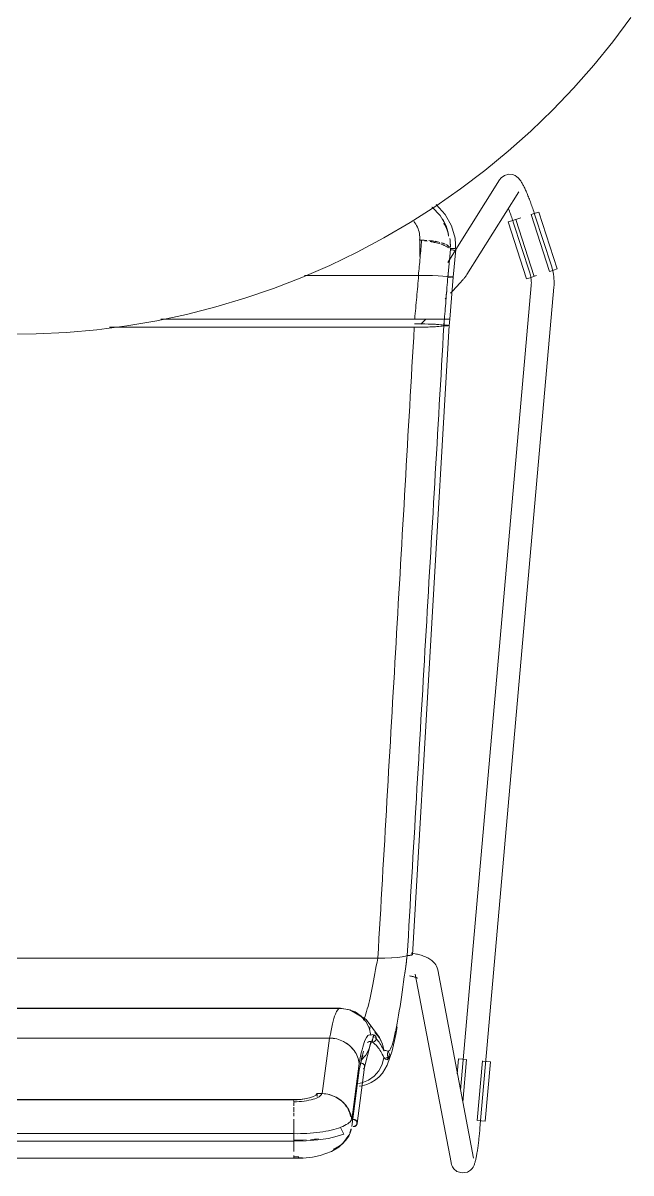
# Model space of a CAD drawing. Header units: millimetres. Extents: x 155927 to 295199, y -4084 to 97293.
# Drawn here: x 183222 to 183542, y 11464 to 12070 of the extents above; entities that cross this region are included whole.
import ezdxf

# ---------------------------------------------------------------- set-up
doc = ezdxf.new("R2010")
doc.units = ezdxf.units.MM
doc.header["$MEASUREMENT"] = 0
doc.layers.add('I-FURN', color=8, linetype='CONTINUOUS', lineweight=9)

msp = doc.modelspace()

# ---------------------------------------------------------------- linework, layer by layer
at = {"layer": 'I-FURN'}
for p, q in [((183532.79, 12060.29), (183542.37, 12073.11)), ((183522.71, 12047.87), (183532.79, 12060.29)), ((183512.14, 12035.86), (183522.71, 12047.87)), ((183501.1, 12024.28), (183512.14, 12035.86)), ((183489.61, 12013.15), (183501.1, 12024.28)), ((183477.68, 12002.49), (183489.61, 12013.15)), ((183465.33, 11992.32), (183477.68, 12002.49)), ((183452.59, 11982.64), (183465.33, 11992.32)), ((183473.97, 11988.54), (183473.08, 11987.41)), ((183473.97, 11988.54), (183475.7, 11989.76)), ((183475.7, 11989.76), (183477.93, 11990.35)), ((183477.93, 11990.35), (183479.9, 11990.17)), ((183479.9, 11990.17), (183481.29, 11989.65)), ((183481.29, 11989.65), (183482.2, 11989.09)), ((183482.2, 11989.09), (183482.83, 11988.57)), ((183482.83, 11988.57), (183483.29, 11988.1)), ((183483.29, 11988.1), (183483.66, 11987.67)), ((183439.46, 11973.49), (183452.59, 11982.64)), ((183473.08, 11987.41), (183450.04, 11950.65)), ((183483.66, 11987.67), (183483.97, 11987.27)), ((183483.97, 11987.27), (183484.25, 11986.88)), ((183484.25, 11986.88), (183484.51, 11986.49)), ((183484.51, 11986.49), (183484.75, 11986.1)), ((183484.75, 11986.1), (183484.98, 11985.7)), ((183484.98, 11985.7), (183485.22, 11985.29)), ((183485.22, 11985.29), (183485.44, 11984.87)), ((183485.44, 11984.87), (183485.67, 11984.43)), ((183485.67, 11984.43), (183485.9, 11983.97)), ((183485.9, 11983.97), (183486.13, 11983.5)), ((183486.13, 11983.5), (183486.37, 11983.01)), ((183486.37, 11983.01), (183486.6, 11982.5)), ((183486.6, 11982.5), (183486.84, 11981.97)), ((183455.94, 11937.46), (183483.25, 11981.04)), ((183486.84, 11981.97), (183487.08, 11981.42)), ((183487.08, 11981.42), (183487.32, 11980.86)), ((183487.32, 11980.86), (183487.57, 11980.28)), ((183487.57, 11980.28), (183487.81, 11979.69)), ((183487.81, 11979.69), (183488.06, 11979.08)), ((183488.06, 11979.08), (183488.31, 11978.45)), ((183488.31, 11978.45), (183488.57, 11977.81)), ((183488.57, 11977.81), (183488.82, 11977.16)), ((183488.82, 11977.16), (183489.07, 11976.49)), ((183489.07, 11976.49), (183489.33, 11975.82)), ((183425.99, 11964.87), (183439.46, 11973.49)), ((183441.76, 11968.65), (183437.5, 11973.11)), ((183444.44, 11969.23), (183439.7, 11974.38)), ((183477.88, 11972.16), (183478.12, 11971.53)), ((183478.12, 11971.53), (183478.35, 11970.9)), ((183478.35, 11970.9), (183478.59, 11970.25)), ((183478.59, 11970.25), (183478.82, 11969.59)), ((183489.33, 11975.82), (183489.58, 11975.13)), ((183489.58, 11975.13), (183489.84, 11974.43)), ((183489.84, 11974.43), (183490.09, 11973.72)), ((183490.09, 11973.72), (183490.35, 11973.01)), ((183490.35, 11973.01), (183490.6, 11972.28)), ((183490.6, 11972.28), (183490.85, 11971.55)), ((183490.85, 11971.55), (183491.1, 11970.82)), ((183491.1, 11970.82), (183491.34, 11970.08)), ((183491.34, 11970.08), (183491.59, 11969.35)), ((183491.81, 11969.81), (183493.76, 11970.45)), ((183493.76, 11970.45), (183503.45, 11940.44)), ((183412.18, 11956.79), (183425.99, 11964.87)), ((183445.12, 11962.82), (183441.76, 11968.65)), ((183447.83, 11963.22), (183444.44, 11969.23)), ((183477.61, 11965.23), (183479.56, 11965.86)), ((183477.61, 11965.23), (183487.29, 11935.22)), ((183478.82, 11969.59), (183479.06, 11968.93)), ((183479.06, 11968.93), (183479.29, 11968.26)), ((183479.29, 11968.26), (183479.53, 11967.58)), ((183479.53, 11967.58), (183479.76, 11966.89)), ((183479.56, 11965.86), (183481.53, 11966.5)), ((183479.76, 11966.89), (183479.99, 11966.2)), ((183479.99, 11966.2), (183480.22, 11965.51)), ((183480.22, 11965.51), (183480.32, 11965.18)), ((183480.32, 11965.18), (183489.04, 11938.36)), ((183491.34, 11936.53), (183481.65, 11966.53)), ((183484.23, 11967.37), (183481.75, 11966.57)), ((183489.72, 11969.14), (183499.41, 11939.13)), ((183489.84, 11969.18), (183491.81, 11969.81)), ((183491.59, 11969.35), (183491.74, 11968.89)), ((183500.45, 11942.07), (183491.74, 11968.89)), ((183449.71, 11956.7), (183447.83, 11963.22)), ((183398.06, 11949.27), (183412.18, 11956.79)), ((183430.99, 11955.57), (183432.04, 11955.57)), ((183431.05, 11947.06), (183431.05, 11956.82)), ((183449.99, 11949.79), (183449.71, 11956.7)), ((183383.64, 11942.32), (183398.06, 11949.27)), ((183449.81, 11950.28), (183445.77, 11943.83)), ((183450.12, 11950.68), (183448.69, 11936.19)), ((183368.97, 11935.96), (183383.64, 11942.32)), ((183501.5, 11939.81), (183499.52, 11939.17)), ((183500.46, 11942.03), (183500.45, 11942.07)), ((183500.79, 11940.94), (183500.46, 11942.03)), ((183501.08, 11939.83), (183500.79, 11940.94)), ((183501.32, 11938.71), (183501.08, 11939.83)), ((183503.45, 11940.44), (183501.5, 11939.81)), ((183354.04, 11930.18), (183368.97, 11935.96)), ((183430.34, 11937.02), (183370.23, 11937.02)), ((183370.23, 11937.02), (183430.34, 11937.02)), ((183434.1, 11937), (183430.34, 11937.02)), ((183430.46, 11937.02), (183434.11, 11936.99)), ((183434.2, 11936.99), (183437.64, 11936.92)), ((183437.64, 11936.92), (183434.2, 11936.99)), ((183440.74, 11936.81), (183437.64, 11936.92)), ((183437.7, 11936.92), (183440.74, 11936.81)), ((183443.21, 11936.66), (183440.74, 11936.81)), ((183440.78, 11936.8), (183443.22, 11936.66)), ((183444.95, 11936.48), (183443.21, 11936.66)), ((183443.23, 11936.65), (183444.95, 11936.48)), ((183444.95, 11936.48), (183445.84, 11936.28)), ((183445.84, 11936.28), (183444.95, 11936.48)), ((183446.31, 11936.29), (183445.84, 11936.28)), ((183445.84, 11936.28), (183446.31, 11936.29)), ((183446.32, 11936.09), (183445.85, 11936.1)), ((183445.86, 11936.1), (183446.33, 11936.09)), ((183446.81, 11936.29), (183446.31, 11936.29)), ((183446.31, 11936.29), (183446.81, 11936.29)), ((183446.82, 11936.09), (183446.32, 11936.09)), ((183446.33, 11936.09), (183446.82, 11936.09)), ((183447.3, 11936.29), (183446.81, 11936.29)), ((183446.81, 11936.29), (183447.3, 11936.29)), ((183446.82, 11936.09), (183447.32, 11936.09)), ((183447.31, 11936.09), (183446.82, 11936.09)), ((183448.69, 11936.19), (183446.87, 11913.99)), ((183447.76, 11936.28), (183447.3, 11936.29)), ((183447.3, 11936.29), (183447.75, 11936.28)), ((183447.76, 11936.1), (183447.31, 11936.09)), ((183447.32, 11936.09), (183447.77, 11936.1)), ((183447.75, 11936.28), (183448.13, 11936.26)), ((183448.14, 11936.26), (183447.76, 11936.28)), ((183448.13, 11936.26), (183448.43, 11936.24)), ((183448.43, 11936.24), (183448.14, 11936.26)), ((183448.15, 11936.12), (183448.44, 11936.14)), ((183448.44, 11936.14), (183448.15, 11936.12)), ((183448.63, 11936.22), (183448.43, 11936.24)), ((183448.44, 11936.14), (183448.63, 11936.17)), ((183448.62, 11936.17), (183448.44, 11936.14)), ((183448.62, 11936.22), (183448.69, 11936.19)), ((183448.69, 11936.19), (183448.62, 11936.17)), ((183448.69, 11936.19), (183448.63, 11936.22)), ((183448.63, 11936.17), (183448.69, 11936.19)), ((183452.82, 11933.67), (183452.5, 11933.32)), ((183453.12, 11934.01), (183452.82, 11933.67)), ((183453.41, 11934.33), (183453.12, 11934.01)), ((183453.68, 11934.64), (183453.41, 11934.33)), ((183453.94, 11934.93), (183453.68, 11934.64)), ((183454.18, 11935.21), (183453.94, 11934.93)), ((183454.41, 11935.48), (183454.18, 11935.21)), ((183454.63, 11935.73), (183454.41, 11935.48)), ((183454.83, 11935.97), (183454.63, 11935.73)), ((183455.02, 11936.2), (183454.83, 11935.97)), ((183455.2, 11936.43), (183455.02, 11936.2)), ((183455.37, 11936.65), (183455.2, 11936.43)), ((183455.54, 11936.88), (183455.37, 11936.65)), ((183455.73, 11937.13), (183455.54, 11936.88)), ((183455.94, 11937.46), (183455.73, 11937.13)), ((183489.25, 11935.85), (183487.29, 11935.22)), ((183489.04, 11938.36), (183489.23, 11937.73)), ((183489.23, 11937.73), (183489.4, 11937.09)), ((183491.22, 11936.49), (183489.25, 11935.85)), ((183489.4, 11937.09), (183489.54, 11936.44)), ((183489.54, 11936.44), (183489.65, 11935.79)), ((183489.65, 11935.79), (183489.74, 11935.13)), ((183489.74, 11935.13), (183489.8, 11934.47)), ((183489.8, 11934.47), (183489.84, 11933.81)), ((183489.84, 11933.81), (183489.85, 11933.15)), ((183492.6, 11936.94), (183491.43, 11936.56)), ((183501.52, 11937.59), (183501.32, 11938.71)), ((183501.67, 11936.46), (183501.52, 11937.59)), ((183501.77, 11935.32), (183501.67, 11936.46)), ((183501.83, 11934.18), (183501.77, 11935.32)), ((183501.85, 11933.04), (183501.83, 11934.18)), ((183338.9, 11925.01), (183354.04, 11930.18)), ((183447.77, 11928.2), (183447.32, 11927.72)), ((183448.22, 11928.68), (183447.77, 11928.2)), ((183448.66, 11929.15), (183448.22, 11928.68)), ((183449.1, 11929.61), (183448.66, 11929.15)), ((183449.52, 11930.07), (183449.1, 11929.61)), ((183449.93, 11930.51), (183449.52, 11930.07)), ((183450.33, 11930.95), (183449.93, 11930.51)), ((183450.73, 11931.37), (183450.33, 11930.95)), ((183451.11, 11931.79), (183450.73, 11931.37)), ((183451.48, 11932.19), (183451.11, 11931.79)), ((183451.83, 11932.58), (183451.48, 11932.19)), ((183452.17, 11932.96), (183451.83, 11932.58)), ((183452.5, 11933.32), (183452.17, 11932.96)), ((183489.78, 11931.81), (183452.5, 11507.46)), ((183462.79, 11487.43), (183501.73, 11930.76)), ((183489.83, 11932.49), (183489.78, 11931.83)), ((183489.78, 11931.83), (183489.78, 11931.81)), ((183489.85, 11933.15), (183489.83, 11932.49)), ((183501.74, 11930.76), (183501.81, 11931.89)), ((183501.81, 11931.89), (183501.85, 11933.04)), ((183323.57, 11920.45), (183338.9, 11925.01)), ((183444.96, 11925.23), (183444.48, 11924.73)), ((183292.42, 11913.18), (183308.07, 11916.5)), ((183308.07, 11916.5), (183323.57, 11920.45)), ((183260.78, 11908.42), (183276.65, 11910.49)), ((183267.56, 11909.74), (183428.14, 11909.74)), ((183428.14, 11909.74), (183267.56, 11909.74)), ((183276.65, 11910.49), (183292.42, 11913.18)), ((183294.66, 11914.05), (183428.4, 11914.05)), ((183428.4, 11914.05), (183294.66, 11914.05)), ((183446.59, 11910.63), (183427.3, 11578.72)), ((183428.14, 11909.74), (183431.92, 11909.76)), ((183431.93, 11911.5), (183428.25, 11911.53)), ((183428.4, 11914.05), (183432.19, 11914.05)), ((183432.19, 11914.05), (183428.4, 11914.05)), ((183431.62, 11911.38), (183434.2, 11914.05)), ((183431.92, 11909.76), (183435.48, 11909.84)), ((183435.48, 11911.42), (183431.93, 11911.5)), ((183432.19, 11914.05), (183435.75, 11914.05)), ((183435.76, 11914.05), (183432.19, 11914.05)), ((183435.75, 11913.93), (183432.19, 11913.93)), ((183432.19, 11913.93), (183435.75, 11913.93)), ((183438.6, 11911.3), (183435.48, 11911.42)), ((183435.48, 11909.84), (183438.62, 11909.97)), ((183435.76, 11914.05), (183438.89, 11914.04)), ((183438.89, 11914.04), (183435.76, 11914.05)), ((183441.09, 11911.13), (183438.6, 11911.3)), ((183438.62, 11909.97), (183441.12, 11910.13)), ((183441.37, 11913.95), (183438.87, 11913.94)), ((183438.87, 11913.94), (183441.37, 11913.95)), ((183438.89, 11914.04), (183441.39, 11914.03)), ((183441.39, 11914.03), (183438.89, 11914.04)), ((183442.85, 11910.94), (183441.09, 11911.13)), ((183441.12, 11910.13), (183442.87, 11910.32)), ((183443.12, 11913.97), (183441.37, 11913.95)), ((183441.37, 11913.95), (183443.12, 11913.97)), ((183441.39, 11914.03), (183443.14, 11914.01)), ((183443.14, 11914.01), (183441.39, 11914.03)), ((183443.75, 11910.73), (183442.85, 11910.94)), ((183442.87, 11910.32), (183443.76, 11910.53)), ((183443.14, 11914.01), (183444.02, 11914)), ((183444.03, 11914), (183443.14, 11914.01)), ((183444.22, 11910.74), (183443.75, 11910.73)), ((183443.76, 11910.53), (183444.23, 11910.52)), ((183444.02, 11914), (183444.5, 11914)), ((183444.49, 11913.98), (183444.02, 11913.98)), ((183444.02, 11913.98), (183444.49, 11913.98)), ((183444.5, 11914), (183444.03, 11914)), ((183444.71, 11910.74), (183444.22, 11910.74)), ((183444.23, 11910.52), (183444.72, 11910.52)), ((183444.98, 11913.98), (183444.49, 11913.98)), ((183444.49, 11913.98), (183444.99, 11913.98)), ((183444.5, 11914), (183444.99, 11914)), ((183444.99, 11914), (183444.5, 11914)), ((183445.2, 11910.74), (183444.71, 11910.74)), ((183444.72, 11910.52), (183445.21, 11910.53)), ((183445.48, 11913.98), (183444.98, 11913.98)), ((183444.99, 11914), (183445.48, 11914)), ((183445.49, 11914), (183444.99, 11914)), ((183444.99, 11913.98), (183445.48, 11913.98)), ((183445.66, 11910.73), (183445.2, 11910.74)), ((183445.21, 11910.53), (183445.66, 11910.54)), ((183445.48, 11914), (183445.93, 11914)), ((183445.93, 11913.98), (183445.48, 11913.98)), ((183445.48, 11913.98), (183445.93, 11913.98)), ((183445.94, 11914), (183445.49, 11914)), ((183446.04, 11910.71), (183445.66, 11910.73)), ((183445.66, 11910.54), (183446.04, 11910.55)), ((183445.93, 11914), (183446.31, 11914)), ((183446.31, 11913.98), (183445.93, 11913.98)), ((183445.93, 11913.98), (183446.31, 11913.98)), ((183446.32, 11914), (183445.94, 11914)), ((183446.33, 11910.69), (183446.04, 11910.71)), ((183446.04, 11910.55), (183446.34, 11910.58)), ((183446.31, 11914), (183446.61, 11913.99)), ((183446.6, 11913.99), (183446.31, 11913.98)), ((183446.31, 11913.98), (183446.61, 11913.99)), ((183446.61, 11913.99), (183446.32, 11914)), ((183446.52, 11910.66), (183446.33, 11910.69)), ((183446.34, 11910.58), (183446.52, 11910.6)), ((183446.59, 11910.63), (183446.52, 11910.66)), ((183446.52, 11910.6), (183446.59, 11910.63)), ((183446.59, 11910.63), (183446.86, 11913.99)), ((183446.79, 11913.99), (183446.6, 11913.99)), ((183446.61, 11913.99), (183446.8, 11913.99)), ((183446.61, 11913.99), (183446.8, 11913.99)), ((183446.8, 11913.99), (183446.61, 11913.99)), ((183446.86, 11913.99), (183446.79, 11913.99)), ((183446.8, 11913.99), (183446.86, 11913.99)), ((183446.8, 11913.99), (183446.87, 11913.99)), ((183446.87, 11913.99), (183446.8, 11913.99)), ((183212.87, 11906.06), (183228.86, 11906.21)), ((183228.86, 11906.21), (183244.84, 11907)), ((183244.84, 11907), (183260.78, 11908.42)), ((183408.88, 11577), (183025.41, 11577)), ((183025.48, 11577), (183408.88, 11577)), ((183408.88, 11577), (183412.65, 11577.06)), ((183412.65, 11577.06), (183408.96, 11577)), ((183412.65, 11577.06), (183416.19, 11577.22)), ((183416.19, 11577.22), (183412.72, 11577.06)), ((183416.19, 11577.22), (183419.29, 11577.45)), ((183419.29, 11577.45), (183416.24, 11577.22)), ((183419.29, 11577.45), (183421.79, 11577.77)), ((183421.79, 11577.77), (183419.32, 11577.46)), ((183423.53, 11578.13), (183421.79, 11577.77)), ((183421.79, 11577.77), (183423.53, 11578.13)), ((183424.44, 11578.53), (183423.53, 11578.13)), ((183423.53, 11578.13), (183424.43, 11578.53)), ((183424.43, 11578.53), (183424.9, 11578.52)), ((183424.91, 11578.52), (183424.44, 11578.53)), ((183424.9, 11578.52), (183425.4, 11578.51)), ((183425.41, 11578.51), (183424.91, 11578.52)), ((183425.4, 11578.51), (183425.9, 11578.52)), ((183425.9, 11578.52), (183425.41, 11578.51)), ((183425.9, 11578.52), (183426.35, 11578.54)), ((183426.35, 11578.54), (183425.9, 11578.52)), ((183426.35, 11578.54), (183426.74, 11578.58)), ((183426.74, 11578.57), (183426.35, 11578.54)), ((183426.76, 11578.87), (183426.38, 11578.9)), ((183426.39, 11578.9), (183426.77, 11578.87)), ((183427.2, 11579.63), (183426.49, 11579.75)), ((183426.74, 11578.58), (183427.03, 11578.62)), ((183427.04, 11578.62), (183426.74, 11578.57)), ((183427.05, 11578.83), (183426.76, 11578.87)), ((183426.77, 11578.87), (183427.06, 11578.83)), ((183427.89, 11579.5), (183427.2, 11579.63)), ((183427.3, 11578.72), (183427.24, 11578.78)), ((183427.24, 11578.78), (183427.3, 11578.72)), ((183428.57, 11579.37), (183427.89, 11579.5)), ((183429.24, 11579.23), (183428.57, 11579.37)), ((183429.89, 11579.07), (183429.24, 11579.23)), ((183430.54, 11578.91), (183429.89, 11579.07)), ((183431.17, 11578.74), (183430.54, 11578.91)), ((183431.78, 11578.56), (183431.17, 11578.74)), ((183432.39, 11578.36), (183431.78, 11578.56)), ((183432.98, 11578.16), (183432.39, 11578.36)), ((183433.56, 11577.94), (183432.98, 11578.16)), ((183434.13, 11577.7), (183433.56, 11577.94)), ((183434.69, 11577.45), (183434.13, 11577.7)), ((183435.25, 11577.18), (183434.69, 11577.45)), ((183435.78, 11576.89), (183435.25, 11577.18)), ((183436.32, 11576.56), (183435.78, 11576.89)), ((183436.86, 11576.21), (183436.32, 11576.56)), ((183437.39, 11575.8), (183436.86, 11576.21)), ((183437.92, 11575.35), (183437.39, 11575.8)), ((183438.44, 11574.83), (183437.92, 11575.35)), ((183438.95, 11574.24), (183438.44, 11574.83)), ((183439.43, 11573.55), (183438.95, 11574.24)), ((183439.87, 11572.76), (183439.43, 11573.55)), ((183440.24, 11571.86), (183439.87, 11572.76)), ((183440.49, 11570.88), (183440.24, 11571.86)), ((183459.31, 11471.58), (183440.49, 11570.88)), ((183426.15, 11567.62), (183425.66, 11567.71)), ((183426.62, 11567.52), (183426.15, 11567.62)), ((183427.07, 11567.41), (183426.62, 11567.52)), ((183427.49, 11567.31), (183427.07, 11567.41)), ((183427.89, 11567.2), (183427.49, 11567.31)), ((183428.25, 11567.09), (183427.89, 11567.2)), ((183428.59, 11566.98), (183428.25, 11567.09)), ((183428.89, 11566.88), (183428.59, 11566.98)), ((183428.7, 11568.64), (183447.52, 11469.35)), ((183429.16, 11566.77), (183428.89, 11566.88)), ((183429.39, 11566.68), (183429.16, 11566.77)), ((183429.59, 11566.59), (183429.39, 11566.68)), ((183429.74, 11566.52), (183429.59, 11566.59)), ((183429.83, 11566.47), (183429.74, 11566.52)), ((183429.9, 11566.43), (183429.83, 11566.47)), ((183429.92, 11566.41), (183429.9, 11566.43)), ((183044.79, 11550.5), (183389.58, 11550.5)), ((183389.58, 11550.5), (183044.79, 11550.5)), ((183389.04, 11550.66), (183084.24, 11550.66)), ((183389.04, 11550.65), (183394.08, 11549.86)), ((183389.58, 11550.5), (183393.37, 11550.02)), ((183393.37, 11550.03), (183389.58, 11550.5)), ((183396.94, 11548.67), (183393.37, 11550.03)), ((183393.37, 11550.02), (183396.94, 11548.66)), ((183394.08, 11549.86), (183397.25, 11548.49)), ((183394.23, 11549.79), (183402.88, 11544.67)), ((183400.08, 11546.5), (183396.94, 11548.67)), ((183396.94, 11548.66), (183400.07, 11546.49)), ((183400.07, 11546.49), (183402.58, 11543.61)), ((183402.58, 11543.62), (183400.08, 11546.5)), ((183404.34, 11540.23), (183402.58, 11543.62)), ((183402.58, 11543.61), (183404.33, 11540.23)), ((183402.88, 11544.67), (183409.86, 11535.14)), ((183405.23, 11536.51), (183404.34, 11540.23)), ((183418.46, 11536.74), (183419.19, 11540.81)), ((183050.83, 11534.9), (183383.54, 11534.9)), ((183383.54, 11534.9), (183050.83, 11534.9)), ((183383.54, 11534.9), (183379.68, 11505.63)), ((183387.31, 11534.43), (183383.54, 11534.9)), ((183390.86, 11533.11), (183387.31, 11534.43)), ((183404.87, 11531.16), (183407.04, 11536.48)), ((183405.23, 11536.51), (183405.7, 11536.67)), ((183405.7, 11536.67), (183405.23, 11536.51)), ((183405.7, 11536.67), (183406.19, 11536.71)), ((183406.2, 11536.71), (183405.7, 11536.67)), ((183405.91, 11532.72), (183406.74, 11536.61)), ((183406.19, 11536.71), (183406.68, 11536.63)), ((183406.69, 11536.63), (183406.2, 11536.71)), ((183406.68, 11536.63), (183407.14, 11536.43)), ((183407.14, 11536.43), (183406.69, 11536.63)), ((183407.14, 11536.43), (183407.52, 11536.11)), ((183407.52, 11536.11), (183407.14, 11536.43)), ((183407.52, 11533.41), (183407.14, 11533.09)), ((183407.14, 11533.09), (183407.52, 11533.4)), ((183407.41, 11537.9), (183409.8, 11535.06)), ((183409.81, 11535.06), (183407.41, 11537.9)), ((183407.52, 11536.11), (183407.81, 11535.71)), ((183407.82, 11535.71), (183407.52, 11536.11)), ((183407.81, 11533.81), (183407.52, 11533.41)), ((183407.52, 11533.4), (183407.82, 11533.81)), ((183407.81, 11535.71), (183408, 11535.25)), ((183408, 11534.27), (183407.81, 11533.81)), ((183408, 11535.25), (183407.82, 11535.71)), ((183407.82, 11533.81), (183408, 11534.27)), ((183408, 11535.25), (183408.07, 11534.76)), ((183408.07, 11534.76), (183408, 11535.25)), ((183408.07, 11534.76), (183408, 11534.27)), ((183408, 11534.27), (183408.07, 11534.76)), ((183409.8, 11535.06), (183411.45, 11531.73)), ((183411.46, 11531.74), (183409.81, 11535.06)), ((183409.86, 11535.14), (183410.75, 11533.39)), ((183416.57, 11528.22), (183418.46, 11536.74)), ((183393.97, 11531.03), (183390.86, 11533.11)), ((183396.46, 11528.29), (183393.97, 11531.03)), ((183401.9, 11519.54), (183404.87, 11531.16)), ((183402.58, 11525.9), (183404.34, 11529.29)), ((183404.34, 11529.29), (183405.23, 11533)), ((183405.7, 11532.85), (183405.23, 11533.01)), ((183405.23, 11533), (183405.7, 11532.84)), ((183406.19, 11532.81), (183405.7, 11532.85)), ((183405.7, 11532.84), (183406.2, 11532.8)), ((183406.68, 11532.89), (183406.19, 11532.81)), ((183406.2, 11532.8), (183406.69, 11532.89)), ((183407.14, 11533.09), (183406.68, 11532.89)), ((183406.69, 11532.89), (183407.14, 11533.09)), ((183411.45, 11531.73), (183412.24, 11528.12)), ((183412.24, 11528.12), (183411.46, 11531.74)), ((183412.24, 11528.12), (183412.71, 11528.27)), ((183412.71, 11528.27), (183412.24, 11528.12)), ((183412.71, 11528.27), (183413.21, 11528.3)), ((183413.21, 11528.3), (183412.71, 11528.27)), ((183413.21, 11528.3), (183413.7, 11528.21)), ((183413.7, 11528.21), (183413.21, 11528.3)), ((183413.7, 11528.21), (183414.15, 11528)), ((183414.15, 11528.01), (183413.7, 11528.21)), ((183413.9, 11520.59), (183416.57, 11528.22)), ((183414.53, 11527.69), (183414.15, 11528.01)), ((183414.15, 11528), (183414.53, 11527.69)), ((183414.53, 11527.69), (183414.82, 11527.28)), ((183414.82, 11527.29), (183414.53, 11527.69)), ((183415, 11526.83), (183414.82, 11527.29)), ((183414.82, 11527.28), (183415, 11526.82)), ((183395.25, 11491.83), (183399.09, 11521.53)), ((183400.32, 11523.49), (183398.94, 11517.2)), ((183400.06, 11521.72), (183399.56, 11521.68)), ((183400.55, 11521.64), (183400.06, 11521.72)), ((183400.07, 11523.02), (183402.58, 11525.9)), ((183401.08, 11525.93), (183400.32, 11523.49)), ((183401, 11521.45), (183400.55, 11521.64)), ((183401.38, 11521.15), (183401, 11521.45)), ((183411.28, 11521.01), (183412.19, 11524.64)), ((183412.66, 11524.47), (183412.19, 11524.64)), ((183412.19, 11524.64), (183412.66, 11524.47)), ((183413.09, 11523.71), (183414.26, 11523.39)), ((183413.65, 11524.51), (183413.16, 11524.43)), ((183413.16, 11524.43), (183413.65, 11524.5)), ((183414.1, 11524.7), (183413.65, 11524.51)), ((183413.65, 11524.5), (183414.11, 11524.7)), ((183414.26, 11523.39), (183414.07, 11527.24)), ((183414.49, 11525.01), (183414.1, 11524.7)), ((183414.11, 11524.7), (183414.49, 11525)), ((183414.79, 11525.4), (183414.49, 11525.01)), ((183414.49, 11525), (183414.79, 11525.4)), ((183414.99, 11525.85), (183414.79, 11525.4)), ((183414.79, 11525.4), (183414.99, 11525.85)), ((183415.06, 11526.34), (183414.99, 11525.85)), ((183414.99, 11525.85), (183415.06, 11526.34)), ((183415.06, 11526.34), (183415, 11526.83)), ((183415, 11526.82), (183415.06, 11526.34)), ((183451.45, 11523.94), (183450.76, 11516.04)), ((183451.45, 11523.94), (183453.49, 11523.76)), ((183453.49, 11523.76), (183455.56, 11523.58)), ((183453.71, 11501.09), (183455.68, 11523.57)), ((183464.13, 11522.82), (183461.37, 11491.41)), ((183464.25, 11522.81), (183466.32, 11522.63)), ((183468.36, 11522.45), (183465.6, 11491.04)), ((183466.32, 11522.63), (183468.36, 11522.45)), ((183395.22, 11488.29), (183399.07, 11517.98)), ((183398.06, 11489.84), (183401.92, 11519.62)), ((183401.68, 11520.76), (183401.38, 11521.15)), ((183401.39, 11518.57), (183401.68, 11518.94)), ((183401.87, 11520.32), (183401.68, 11520.76)), ((183401.68, 11518.94), (183401.87, 11519.39)), ((183401.93, 11519.85), (183401.87, 11520.32)), ((183401.87, 11519.39), (183401.93, 11519.85)), ((183407.06, 11514.86), (183409.54, 11517.69)), ((183409.54, 11517.69), (183411.28, 11521.01)), ((183409.65, 11514.52), (183411.39, 11516.48)), ((183411.39, 11516.48), (183413.9, 11520.59)), ((183400.46, 11511.29), (183398.72, 11510.92)), ((183398.72, 11510.92), (183400.46, 11511.28)), ((183399.19, 11509.62), (183400.61, 11509.77)), ((183400.46, 11511.28), (183403.98, 11512.69)), ((183400.61, 11509.77), (183403.11, 11510.43)), ((183403.11, 11510.43), (183405.48, 11511.46)), ((183403.98, 11512.69), (183407.06, 11514.86)), ((183405.48, 11511.46), (183407.68, 11512.83)), ((183407.68, 11512.83), (183409.65, 11514.52)), ((183372.99, 11503.37), (183370.5, 11502.86)), ((183374.97, 11504.05), (183372.99, 11503.37)), ((183376.33, 11504.83), (183374.97, 11504.05)), ((183376.96, 11505.69), (183376.33, 11504.83)), ((183376.96, 11504.03), (183376.96, 11505.69)), ((183379.68, 11505.63), (183376.96, 11505.69)), ((183364.61, 11502.44), (183069.76, 11502.44)), ((183069.76, 11502.38), (183364.61, 11502.38)), ((183367.65, 11502.55), (183364.61, 11502.44)), ((183364.61, 11500.85), (183364.61, 11499.11)), ((183364.61, 11498.53), (183364.61, 11496.06)), ((183370.5, 11502.86), (183367.65, 11502.55)), ((183364.61, 11495.54), (183364.61, 11493.7)), ((183364.61, 11492.07), (183364.61, 11488.51)), ((183395.68, 11491.82), (183395.99, 11494.26)), ((183463.56, 11491.22), (183461.49, 11491.4)), ((183465.6, 11491.04), (183463.56, 11491.22)), ((183364.61, 11484.51), (183364.61, 11488.32)), ((183364.61, 11488.32), (183364.61, 11484.51)), ((183391.04, 11484.26), (183389.28, 11487.8)), ((183462.49, 11484.28), (183462.56, 11485.03)), ((183462.56, 11485.03), (183462.64, 11485.77)), ((183462.64, 11485.77), (183462.71, 11486.52)), ((183462.71, 11486.52), (183462.77, 11487.28)), ((183462.77, 11487.28), (183462.79, 11487.43)), ((183364.61, 11484.54), (183069.76, 11484.54)), ((183069.76, 11480.57), (183364.61, 11480.57)), ((183364.61, 11484.43), (183364.61, 11480.58)), ((183364.61, 11484.2), (183364.61, 11484.43)), ((183364.61, 11483.87), (183364.61, 11484.2)), ((183364.61, 11483.45), (183364.61, 11483.87)), ((183364.61, 11482.98), (183364.61, 11483.45)), ((183364.61, 11482.48), (183364.61, 11482.98)), ((183364.61, 11481.99), (183364.61, 11482.48)), ((183364.61, 11481.54), (183364.61, 11481.99)), ((183364.61, 11481.15), (183364.61, 11481.54)), ((183364.61, 11480.84), (183364.61, 11481.15)), ((183364.61, 11480.64), (183364.61, 11480.84)), ((183364.61, 11477.79), (183364.61, 11480.82)), ((183364.61, 11480.82), (183364.61, 11477.8)), ((183364.61, 11480.57), (183371.15, 11480.67)), ((183364.61, 11480.57), (183364.61, 11480.64)), ((183371.15, 11480.67), (183377.27, 11481.16)), ((183377.27, 11481.16), (183382.89, 11482)), ((183382.89, 11482), (183387.59, 11483.1)), ((183387.59, 11483.1), (183391.04, 11484.26)), ((183388.43, 11477.46), (183390.9, 11479.76)), ((183390.9, 11479.76), (183393.58, 11483.65)), ((183393.58, 11483.65), (183393.68, 11483.85)), ((183461.83, 11478.59), (183461.92, 11479.27)), ((183461.92, 11479.27), (183462.01, 11479.96)), ((183462.01, 11479.96), (183462.09, 11480.66)), ((183462.09, 11480.66), (183462.17, 11481.36)), ((183462.17, 11481.36), (183462.25, 11482.08)), ((183462.25, 11482.08), (183462.33, 11482.81)), ((183462.33, 11482.81), (183462.41, 11483.54)), ((183462.41, 11483.54), (183462.49, 11484.28)), ((183364.61, 11477.64), (183364.61, 11475.06)), ((183364.61, 11473.03), (183364.61, 11471.55)), ((183374.46, 11472.16), (183378.5, 11472.95)), ((183378.5, 11472.95), (183384.55, 11475.07)), ((183384.55, 11475.07), (183388.43, 11477.46)), ((183460.92, 11472.67), (183461.01, 11473.19)), ((183461.01, 11473.19), (183461.11, 11473.72)), ((183461.11, 11473.72), (183461.2, 11474.27)), ((183461.2, 11474.27), (183461.29, 11474.84)), ((183461.29, 11474.84), (183461.39, 11475.42)), ((183461.39, 11475.42), (183461.48, 11476.03)), ((183461.48, 11476.03), (183461.57, 11476.65)), ((183461.57, 11476.65), (183461.66, 11477.28)), ((183461.66, 11477.28), (183461.75, 11477.93)), ((183461.75, 11477.93), (183461.83, 11478.59)), ((183069.76, 11471.54), (183364.61, 11471.54)), ((183364.61, 11471.54), (183364.61, 11471.71)), ((183364.61, 11471.54), (183369.64, 11471.65)), ((183369.64, 11471.65), (183374.46, 11472.16)), ((183447.6, 11468.93), (183447.52, 11469.35)), ((183447.74, 11468.42), (183447.6, 11468.93)), ((183447.95, 11467.8), (183447.74, 11468.42)), ((183448.33, 11467), (183447.95, 11467.8)), ((183449.08, 11465.91), (183448.33, 11467)), ((183458.67, 11466.19), (183459.15, 11466.89)), ((183459.15, 11466.89), (183459.46, 11467.45)), ((183459.46, 11467.45), (183459.67, 11467.93)), ((183459.67, 11467.93), (183459.84, 11468.36)), ((183459.84, 11468.36), (183459.98, 11468.76)), ((183459.98, 11468.76), (183460.11, 11469.16)), ((183460.11, 11469.16), (183460.22, 11469.55)), ((183460.22, 11469.55), (183460.33, 11469.95)), ((183460.33, 11469.95), (183460.43, 11470.37)), ((183460.43, 11470.37), (183460.53, 11470.8)), ((183460.53, 11470.8), (183460.63, 11471.24)), ((183460.63, 11471.24), (183460.73, 11471.7)), ((183460.73, 11471.7), (183460.83, 11472.18)), ((183460.83, 11472.18), (183460.92, 11472.67)), ((183450.65, 11464.59), (183449.08, 11465.91)), ((183450.65, 11464.59), (183453.4, 11463.76)), ((183453.4, 11463.76), (183456.17, 11464.24)), ((183456.17, 11464.24), (183457.82, 11465.28)), ((183457.82, 11465.28), (183458.67, 11466.19))]:
    msp.add_line(p, q, dxfattribs=at)
for centre, major_axis, ratio, start_param, end_param in [((183383.41, 11519.84), (-15.78, 0), 0.955139, 3.737469, 4.704147), ((183383.41, 11519.84), (-15.78, 0), 0.955139, 3.495799, 3.737346), ((183383.41, 11519.84), (-15.78, 0), 0.955139, 3.254129, 3.495629), ((183399.97, 11519.85), (-1.96, 0), 0.955139, 2.379629, 4.923331), ((183364.61, 11487.29), (0, -15.75), 0.000004, 2.669107, 2.851347), ((183364.61, 11475.81), (12.4, 0), 0.287441, 4.712389, 4.932602)]:
    msp.add_ellipse(centre, major_axis=major_axis, ratio=ratio, start_param=start_param, end_param=end_param, dxfattribs=at)
for points in [[(183437.45, 11973.09), (183437.91, 11972.7), (183438.37, 11972.31), (183438.82, 11971.92)], [(183432.04, 11955.57), (183431.78, 11952.55), (183431.24, 11946.4), (183430.65, 11940.16), (183430.34, 11937.02)], [(183431.05, 11957.09), (183431.06, 11956.59), (183431.04, 11956.08), (183430.99, 11955.57)], [(183432.04, 11955.57), (183432.99, 11955.57), (183433.92, 11955.53), (183434.82, 11955.47)], [(183434.88, 11955.16), (183434.41, 11955.22), (183433.93, 11955.28), (183433.46, 11955.32)], [(183435.76, 11955.41), (183436.66, 11955.33), (183437.54, 11955.23), (183438.39, 11955.11)], [(183441.82, 11953.66), (183441.02, 11953.91), (183440.14, 11954.14), (183439.22, 11954.35)], [(183444.45, 11952.67), (183443.81, 11952.96), (183443.07, 11953.24), (183442.25, 11953.5)], [(183442.3, 11954.29), (183443.02, 11954.09), (183443.66, 11953.85), (183444.26, 11953.6)], [(183446.27, 11951.59), (183445.86, 11951.92), (183445.34, 11952.24), (183444.69, 11952.55)], [(183446.93, 11956.52), (183447.13, 11955.29), (183447.16, 11954.03), (183447.17, 11952.77)], [(183447.24, 11952.07), (183447.22, 11952.97), (183447.16, 11953.87), (183447.06, 11954.76)], [(183447.28, 11951.24), (183447.04, 11948.8), (183446.56, 11943.84), (183446.08, 11938.81), (183445.84, 11936.28)], [(183449.93, 11949.93), (183449.89, 11949.98), (183449.77, 11950.07), (183449.47, 11950.21), (183449.08, 11950.32), (183448.63, 11950.42), (183448.14, 11950.48), (183447.64, 11950.51), (183447.32, 11950.51), (183447.18, 11950.51)], [(183446.56, 11943.18), (183446.33, 11940.9), (183446.1, 11938.59), (183445.87, 11936.28)], [(183430.46, 11937.02), (183430.12, 11933.2), (183429.78, 11929.38), (183429.43, 11925.55)], [(183444.03, 11914), (183444.33, 11917.72), (183444.93, 11925.15), (183445.54, 11932.58), (183445.84, 11936.28)], [(183429.43, 11925.55), (183429.09, 11921.72), (183428.74, 11917.89), (183428.4, 11914.05)], [(183428.14, 11909.74), (183424.94, 11854.21), (183421.75, 11798.68), (183418.55, 11743.25)], [(183424.44, 11578.53), (183427.66, 11633.77), (183434.1, 11744.36), (183440.54, 11855.13), (183443.76, 11910.53)], [(183444.02, 11913.98), (183443.97, 11913.44), (183443.88, 11912.36), (183443.79, 11911.27), (183443.75, 11910.73)], [(183443.75, 11910.73), (183444.34, 11910.75), (183445.85, 11910.74), (183446.59, 11910.67), (183446.59, 11910.63)], [(183444.02, 11914), (183443.98, 11913.42), (183443.89, 11912.26), (183443.8, 11911.11), (183443.76, 11910.53)], [(183418.55, 11743.25), (183415.35, 11687.78), (183412.16, 11632.36), (183408.96, 11577)], [(183424.42, 11578.52), (183424.02, 11575.4), (183423.63, 11572.24), (183423.23, 11569.12)], [(183389.58, 11550.5), (183389.4, 11550.6), (183389.22, 11550.65), (183389.04, 11550.65)], [(183404.84, 11540.98), (183404.78, 11540.51), (183404.73, 11540.04), (183404.67, 11539.58)], [(183405.23, 11536.51), (183404.2, 11537.06), (183402.16, 11535.09), (183400.11, 11527.03), (183399.09, 11521.53)], [(183401.39, 11527.95), (183400.83, 11526.18), (183400.27, 11523.73), (183399.72, 11521.12)], [(183405.23, 11533.01), (183404.68, 11533.3), (183404.14, 11533.16), (183403.59, 11532.59)], [(183379.43, 11505.61), (183379.31, 11505.06), (183378.36, 11503.96), (183375.04, 11502.56), (183370.24, 11501.6), (183366.51, 11501.34), (183364.61, 11501.31)], [(183365.45, 11502.39), (183368.23, 11502.44), (183370.77, 11502.8), (183372.99, 11503.33)], [(183395.25, 11491.83), (183395.1, 11493.07), (183394.52, 11495.44), (183392.75, 11498.78), (183390.22, 11501.62), (183387.08, 11503.81), (183383.48, 11505.23), (183380.97, 11505.59), (183379.68, 11505.63)], [(183393.26, 11497.34), (183393.96, 11496.08), (183394.36, 11494.72), (183394.7, 11493.33)], [(183395.04, 11491.84), (183394.69, 11491.11), (183393.38, 11489.7), (183390.91, 11488.44), (183389.45, 11487.87)], [(183394.78, 11486.95), (183394.62, 11486.27), (183394.42, 11485.59), (183394.16, 11484.94)], [(183371.21, 11481.21), (183369.03, 11481.1), (183366.83, 11481.07), (183364.61, 11481.11)], [(183377.76, 11481.79), (183376.35, 11481.61), (183374.9, 11481.44), (183373.43, 11481.33)], [(183369.21, 11471.82), (183367.74, 11471.69), (183366.19, 11471.62), (183364.61, 11471.63)]]:
    msp.add_open_spline(points, degree=3, dxfattribs=at)
for points, knots in [([(183427.89, 11965.46), (183428.65, 11964.56), (183430.58, 11961.56), (183431.21, 11957.96), (183430.99, 11955.57)], [0.5, 0.5, 0.5, 0.5, 0.6666667, 1, 1, 1, 1]), ([(183443.07, 11966.7), (183443.64, 11965.81), (183445.3, 11962.99), (183445.92, 11959.88), (183446.2, 11957.74)], [0.591443, 0.591443, 0.591443, 0.591443, 0.6666667, 0.8236682, 0.8236682, 0.8236682, 0.8236682]), ([(183446.2, 11958.84), (183445.81, 11960.19), (183445.08, 11962.15), (183444.07, 11963.98), (183443.72, 11964.55)], [0.2297626, 0.2297626, 0.2297626, 0.2297626, 0.3333333, 0.3824546, 0.3824546, 0.3824546, 0.3824546]), ([(183438.94, 11954.43), (183438.82, 11954.45), (183438.05, 11954.62), (183437.26, 11954.79), (183436.57, 11954.91)], [-0.3510326, -0.3510326, -0.3510326, -0.3510326, -0.3333333, -0.2410291, -0.2410291, -0.2410291, -0.2410291]), ([(183438.93, 11955.02), (183439.03, 11955.01), (183439.99, 11954.85), (183440.89, 11954.66), (183441.63, 11954.47)], [0.317541, 0.317541, 0.317541, 0.317541, 0.3333333, 0.4607325, 0.4607325, 0.4607325, 0.4607325]), ([(183444.76, 11953.39), (183445.44, 11953.07), (183446.57, 11952.38), (183447.13, 11951.63), (183447.28, 11951.24)], [0.6690305, 0.6690305, 0.6690305, 0.6690305, 0.8333333, 1, 1, 1, 1]), ([(183447.28, 11951.24), (183447.42, 11951.26), (183447.71, 11951.29), (183448.13, 11951.31), (183448.5, 11951.3), (183448.79, 11951.27), (183449.06, 11951.24), (183449.31, 11951.19), (183449.54, 11951.13), (183449.73, 11951.06), (183449.93, 11950.96), (183450.03, 11950.88), (183450.07, 11950.83)], [0, 0, 0, 0, 0.0555556, 0.1111111, 0.1666667, 0.1944444, 0.2222222, 0.2777778, 0.3055556, 0.3333333, 0.3888889, 0.4444444, 0.4444444, 0.4444444, 0.4444444]), ([(183444.02, 11913.98), (183444.33, 11917.67), (183444.77, 11923.01), (183445.21, 11928.34), (183445.35, 11929.99)], [0, 0, 0, 0, 0.5, 0.7233886, 0.7233886, 0.7233886, 0.7233886]), ([(183443.76, 11910.53), (183443.48, 11910.39), (183442.09, 11910.18), (183438.73, 11909.96), (183435.56, 11909.83), (183431.96, 11909.76), (183429.41, 11909.74), (183428.14, 11909.74)], [-1, -1, -1, -1, -0.666667, -0.5, -0.333333, -0.166667, 0, 0, 0, 0]), ([(183428.25, 11911.53), (183430.76, 11911.52), (183434.53, 11911.47), (183438.71, 11911.3), (183442.07, 11911.08), (183443.46, 11910.87), (183443.75, 11910.73)], [-0.996036, -0.996036, -0.996036, -0.996036, -0.6666667, -0.5, -0.3333333, 0, 0, 0, 0]), ([(183446.59, 11910.63), (183446.59, 11910.61), (183446.46, 11910.58), (183446.06, 11910.55), (183445.68, 11910.54), (183445.22, 11910.52), (183444.73, 11910.52), (183444.22, 11910.52), (183443.91, 11910.53), (183443.76, 11910.53)], [-0.498493, -0.498493, -0.498493, -0.498493, -0.375, -0.3125, -0.25, -0.1875, -0.125, -0.0625, 0, 0, 0, 0]), ([(183408.88, 11577), (183407.91, 11571.62), (183405.97, 11560.84), (183403.47, 11549.84), (183401.94, 11545.51), (183401.39, 11544.29)], [0, 0, 0, 0, 0.25, 0.5, 0.6415621, 0.6415621, 0.6415621, 0.6415621]), ([(183424.43, 11578.53), (183423.42, 11570.98), (183421.41, 11555.95), (183419.4, 11543.77), (183418.41, 11539.02)], [0, 0, 0, 0, 0.25, 0.494112, 0.494112, 0.494112, 0.494112]), ([(183389.04, 11550.65), (183388.21, 11550.66), (183386.38, 11548.27), (183384.55, 11540.63), (183383.54, 11534.9)], [0.0892847, 0.0892847, 0.0892847, 0.0892847, 0.5, 1, 1, 1, 1]), ([(183412.24, 11528.12), (183411.07, 11530.53), (183409.44, 11533.19), (183407.82, 11534.86), (183407.36, 11535.25)], [0, 0, 0, 0, 0.5, 0.6963068, 0.6963068, 0.6963068, 0.6963068]), ([(183418.34, 11538.68), (183417.32, 11533.87), (183415.9, 11528.35), (183414.47, 11527.98), (183414.07, 11528.01)], [0.5, 0.5, 0.5, 0.5, 0.75, 0.8499411, 0.8499411, 0.8499411, 0.8499411]), ([(183412.19, 11524.64), (183411.03, 11527.04), (183408.93, 11530.47), (183406.84, 11532.25), (183405.91, 11532.72)], [0, 0, 0, 0, 0.5, 0.9025383, 0.9025383, 0.9025383, 0.9025383]), ([(183415.96, 11526.84), (183415.72, 11526.21), (183414.47, 11523.31), (183413.21, 11523.08), (183412.19, 11524.64)], [0.6929173, 0.6929173, 0.6929173, 0.6929173, 0.75, 1, 1, 1, 1]), ([(183383.21, 11505.07), (183384.45, 11504.75), (183387.97, 11503.32), (183391.28, 11500.86), (183392.41, 11498.71)], [-0.8333333, -0.8333333, -0.8333333, -0.8333333, -0.6666667, -0.3333333, -0.3333333, -0.3333333, -0.3333333]), ([(183396.49, 11491.92), (183396.61, 11491.88), (183396.84, 11491.78), (183397.26, 11491.5), (183397.71, 11490.96), (183397.97, 11490.08), (183397.74, 11489.3), (183397.34, 11488.79), (183396.96, 11488.49), (183396.5, 11488.3), (183396.17, 11488.27), (183396, 11488.26)], [-0.8125, -0.8125, -0.8125, -0.8125, -0.765625, -0.71875, -0.625, -0.5, -0.375, -0.3125, -0.25, -0.1875, -0.125, -0.125, -0.125, -0.125]), ([(183396.1, 11488.24), (183396.24, 11488.24), (183396.46, 11488.26), (183396.75, 11488.33), (183397.02, 11488.42), (183397.34, 11488.61), (183397.66, 11488.89), (183397.89, 11489.25), (183398.03, 11489.6), (183398.08, 11489.91), (183398.08, 11490.18), (183398.05, 11490.45), (183397.97, 11490.7), (183397.86, 11490.95), (183397.67, 11491.26), (183397.34, 11491.59), (183396.95, 11491.83), (183396.59, 11491.94), (183396.33, 11491.99), (183396.17, 11492.01), (183396.1, 11492.01)], [0.1111111, 0.1111111, 0.1111111, 0.1111111, 0.1666667, 0.1944444, 0.2222222, 0.2777778, 0.3333333, 0.3888889, 0.4444444, 0.4791667, 0.5138889, 0.5486111, 0.5833333, 0.6180556, 0.6527778, 0.7222222, 0.7916667, 0.8263889, 0.8611111, 0.8888889, 0.8888889, 0.8888889, 0.8888889]), ([(183389.28, 11487.8), (183387.86, 11487.26), (183384.53, 11486.26), (183378.47, 11485.17), (183371.61, 11484.54), (183366.96, 11484.46), (183364.61, 11484.51)], [0.3397465, 0.3397465, 0.3397465, 0.3397465, 0.5, 0.6666667, 0.8333333, 0.9999948, 0.9999948, 0.9999948, 0.9999948]), ([(183390.11, 11479.03), (183391.06, 11479.82), (183392.73, 11481.63), (183394.33, 11484.45), (183394.8, 11486.36), (183394.96, 11487.1)], [0.5, 0.5, 0.5, 0.5, 0.6666667, 0.8333333, 0.9365189, 0.9365189, 0.9365189, 0.9365189]), ([(183385.48, 11476.38), (183386, 11476.56), (183387.34, 11477.13), (183388.6, 11477.87), (183389.32, 11478.4)], [0.260519, 0.260519, 0.260519, 0.260519, 0.3333333, 0.4544474, 0.4544474, 0.4544474, 0.4544474])]:
    msp.add_open_spline(points, degree=3, knots=knots, dxfattribs=at)

doc.saveas('drawing.dxf')
